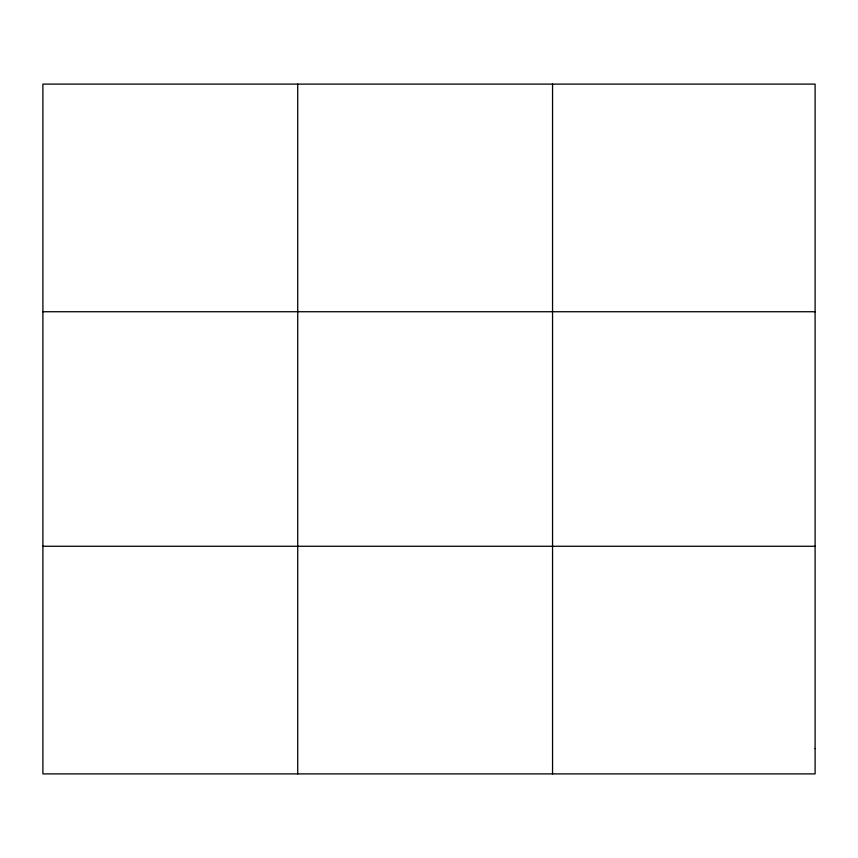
<?xml version="1.0" encoding="UTF-8"?>
<svg xmlns="http://www.w3.org/2000/svg" width="858" height="858" viewBox="0 0 858 858"><rect width="100%" height="100%" fill="white"/><g stroke="black" fill="none" stroke-linecap="round" stroke-linejoin="round"><path stroke-width="1.29" d="M297.726 773.895L297.726 84.105M552.552 773.895L552.552 84.105M42.9 311.733L815.1 311.733M42.9 546.267L815.1 546.267M815.1 748.605L815.1 773.895L42.9 773.895L42.9 84.105L815.1 84.105L815.1 748.605"/></g></svg>
